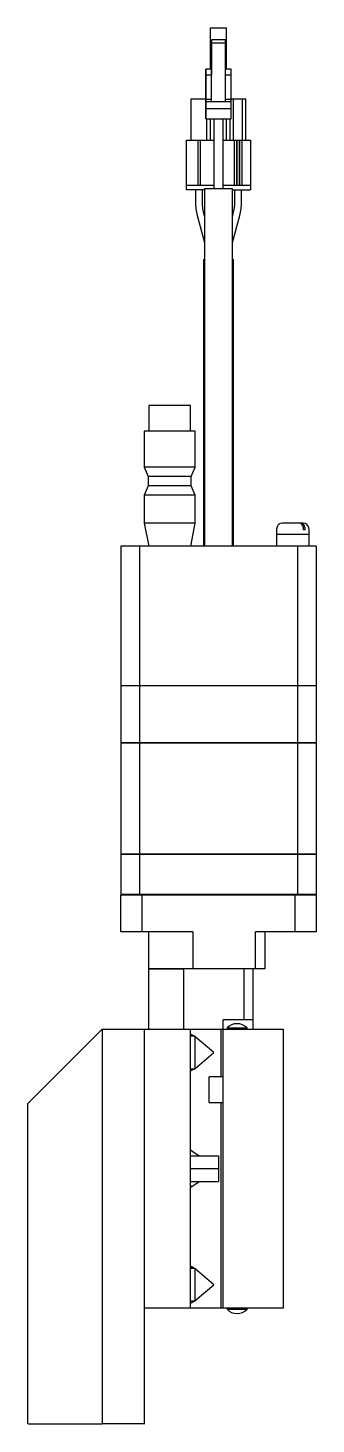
# Model space of a CAD drawing. Extents: x 0 to 1293, y -8 to 999.
# Drawn here: x 215.6 to 277.6, y 400.2 to 700.8 of the extents above; entities that cross this region are included whole.
import ezdxf

# ---------------------------------------------------------------- set-up
doc = ezdxf.new("R2010")
doc.units = 0
doc.header["$LTSCALE"] = 0.5
doc.layers.add('MSM_CONTINUOUS', color=7, linetype='CONTINUOUS')

msp = doc.modelspace()

# ---------------------------------------------------------------- linework, layer by layer
at = {"layer": 'MSM_CONTINUOUS'}
for p, q in [((254.9, 691.95), (254.9, 700.85)), ((254.9, 691.95), (254.9, 700.85)), ((254.9, 700.85), (258.3, 700.85)), ((254.9, 691.95), (254.9, 700.85)), ((258.3, 691.95), (258.3, 700.85)), ((255.1, 698.25), (255.1, 696.75)), ((255.1, 697.55), (255.1, 698.25)), ((258.1, 698.25), (255.1, 698.25)), ((255.1, 684.95), (255.1, 697.55)), ((258.1, 697.55), (255.1, 697.55)), ((258.1, 697.55), (258.1, 698.25)), ((258.1, 684.95), (258.1, 697.55)), ((255.1, 696.75), (255.1, 695.25)), ((255.1, 695.38), (255.1, 690.7)), ((255.1, 695.25), (255.1, 695.38)), ((253.9, 691), (253.9, 691.95)), ((253.9, 691.95), (253.9, 682.25)), ((255.1, 691.95), (253.9, 691.95)), ((259.3, 691.95), (258.1, 691.95)), ((259.3, 691), (259.3, 691.95)), ((253.9, 690.7), (253.9, 691)), ((253.9, 685.45), (253.9, 690.7)), ((255.1, 690.7), (253.9, 690.7)), ((253.9, 689.2), (253.9, 689.01)), ((253.9, 688.9), (253.9, 689.2)), ((253.9, 689.01), (253.9, 683.45)), ((253.9, 681.25), (253.9, 688.9)), ((255.1, 691), (255.1, 690.7)), ((255.1, 685.45), (255.1, 690.7)), ((259.3, 690.7), (258.1, 690.7)), ((259.3, 690.7), (259.3, 691)), ((259.3, 685.45), (259.3, 690.7)), ((250.7, 676.7), (250.7, 685.6)), ((250.7, 685.6), (253.9, 685.6)), ((253.9, 684.95), (253.9, 685.45)), ((255.1, 685.45), (253.9, 685.45)), ((255.1, 684.95), (255.1, 685.45)), ((259.3, 685.45), (258.1, 685.45)), ((259.3, 685.6), (262.5, 685.6)), ((259.3, 684.95), (259.3, 685.45)), ((259.85, 676.7), (259.85, 685.6)), ((261.75, 676.7), (261.75, 685.6)), ((262.5, 676.7), (262.5, 685.6)), ((253.9, 683.45), (253.9, 684.95)), ((259.3, 684.95), (253.9, 684.95)), ((259.3, 683.45), (253.9, 683.45)), ((259.3, 683.45), (259.3, 684.95)), ((259.3, 681.25), (259.3, 683.45)), ((253.9, 682.25), (253.9, 681.25)), ((253.9, 681.25), (259.3, 681.25)), ((254.1, 676.7), (254.1, 681.25)), ((254.9, 676.7), (254.9, 681.25)), ((255.6, 681.25), (255.6, 673.89)), ((255.6, 681.25), (255.6, 673.34)), ((257.6, 673.89), (257.6, 681.25)), ((258.3, 676.7), (258.3, 681.25)), ((259.1, 676.7), (259.1, 681.25)), ((249.7, 666), (249.7, 676.7)), ((249.7, 676.7), (255.6, 676.7)), ((252.15, 676.7), (252.15, 667)), ((252.65, 676.7), (252.65, 667)), ((257.6, 676.7), (263.5, 676.7)), ((260, 676.7), (260, 667)), ((260.5, 676.7), (260.5, 667)), ((260.55, 676.7), (260.55, 667)), ((261.05, 676.7), (261.05, 667)), ((261.1, 676.7), (261.1, 667)), ((261.6, 676.7), (261.6, 667)), ((263.5, 676.7), (263.5, 666)), ((255.6, 673.89), (255.6, 672.63)), ((257.6, 672.63), (257.6, 673.89)), ((255.6, 673.34), (255.6, 673.15)), ((255.6, 673.15), (255.6, 666.25)), ((255.6, 672.63), (255.6, 666.25)), ((257.6, 666.25), (257.6, 672.63)), ((249.7, 667), (255.6, 667)), ((253.6, 666), (249.7, 666)), ((251.65, 666), (251.65, 663.36)), ((253.15, 663.36), (253.15, 666)), ((253.6, 666.25), (259.6, 666.25)), ((253.6, 666.25), (253.6, 589.25)), ((257.6, 667), (263.5, 667)), ((259.6, 589.25), (259.6, 666.25)), ((259.6, 666), (263.5, 666)), ((260.05, 666), (260.05, 663.37)), ((261.55, 663.37), (261.55, 666)), ((252.03, 660.49), (252.03, 660.48)), ((252.03, 660.48), (253.6, 654.63)), ((253.6, 660.42), (253.48, 660.88)), ((259.72, 660.87), (259.6, 660.42)), ((259.6, 654.63), (261.17, 660.48)), ((253.35, 651), (253.6, 651)), ((253.35, 651), (253.35, 589.25)), ((259.6, 651), (259.85, 651)), ((259.85, 589.25), (259.85, 651)), ((250.6, 619.55), (241.6, 619.55)), ((241.6, 619.55), (241.6, 614.05)), ((250.6, 614.05), (250.6, 619.55)), ((251.6, 614.05), (240.6, 614.05)), ((240.6, 614.05), (240.6, 606.25)), ((251.6, 606.25), (251.6, 614.05)), ((251.6, 606.25), (240.6, 606.25)), ((240.6, 606.25), (241.45, 604.25)), ((250.75, 604.25), (241.45, 604.25)), ((241.45, 604.25), (241.45, 602.25)), ((250.75, 604.25), (251.6, 606.25)), ((250.75, 602.25), (250.75, 604.25)), ((241.45, 602.25), (240.6, 600.25)), ((250.75, 602.25), (241.45, 602.25)), ((251.6, 600.25), (250.75, 602.25)), ((251.6, 600.25), (240.6, 600.25)), ((240.6, 600.25), (240.6, 594.25)), ((251.6, 594.25), (251.6, 600.25)), ((251.6, 594.25), (240.6, 594.25)), ((240.6, 594.25), (241.58, 589.25)), ((250.62, 589.25), (251.6, 594.25)), ((269.1, 592.95), (269.1, 591.8)), ((274.8, 594.25), (270.4, 594.25)), ((274.89, 592.75), (274.89, 592.95)), ((275.25, 592.75), (274.89, 592.75)), ((275.25, 592.75), (275.25, 592.95)), ((276.1, 591.8), (276.1, 592.95)), ((277.6, 589.25), (235.6, 589.25)), ((235.6, 589.25), (235.6, 559.3)), ((239.63, 589.25), (239.63, 559.3)), ((276.1, 591.8), (269.1, 591.8)), ((269.1, 591.75), (269.1, 589.25)), ((276.1, 591.75), (269.1, 591.75)), ((269.15, 591.8), (269.15, 591.75)), ((273.57, 589.25), (273.57, 559.3)), ((276.05, 591.75), (276.05, 591.8)), ((276.1, 589.25), (276.1, 591.75)), ((277.6, 589.25), (277.6, 559.3)), ((235.6, 559.3), (277.6, 559.3)), ((235.6, 559.25), (235.6, 547)), ((235.6, 559.25), (277.6, 559.25)), ((235.65, 559.3), (235.65, 559.25)), ((239.63, 559.25), (239.63, 547)), ((239.89, 559.3), (239.89, 559.25)), ((273.31, 559.3), (273.31, 559.25)), ((273.57, 559.25), (273.57, 547)), ((277.55, 559.3), (277.55, 559.25)), ((277.6, 559.25), (277.6, 547)), ((235.6, 547), (277.6, 547)), ((235.6, 546.95), (235.6, 523)), ((235.6, 546.95), (277.6, 546.95)), ((235.65, 547), (235.65, 546.95)), ((239.63, 546.95), (239.63, 523)), ((239.89, 547), (239.89, 546.95)), ((273.31, 547), (273.31, 546.95)), ((273.57, 546.95), (273.57, 523)), ((277.55, 547), (277.55, 546.95)), ((277.6, 546.95), (277.6, 523)), ((235.6, 523), (277.6, 523)), ((235.6, 522.95), (235.6, 514.25)), ((235.6, 522.95), (277.6, 522.95)), ((235.65, 523), (235.65, 522.95)), ((239.63, 522.95), (239.63, 514.25)), ((239.89, 523), (239.89, 522.95)), ((273.31, 523), (273.31, 522.95)), ((273.57, 522.95), (273.57, 514.25)), ((277.55, 523), (277.55, 522.95)), ((277.6, 522.95), (277.6, 514.25)), ((277.6, 514.25), (235.6, 514.25)), ((235.6, 514.15), (235.7, 514.25)), ((277.6, 514.15), (235.6, 514.15)), ((235.6, 506.25), (235.6, 514.15)), ((240.1, 514.15), (240.14, 514.25)), ((240.1, 514.15), (240.1, 506.25)), ((273.1, 514.15), (273.06, 514.25)), ((273.1, 506.25), (273.1, 514.15)), ((277.5, 514.25), (277.6, 514.15)), ((277.6, 514.15), (277.6, 506.25)), ((251.1, 506.25), (235.6, 506.25)), ((241.6, 498.25), (241.6, 506.25)), ((251.1, 506.25), (251.1, 498.25)), ((277.6, 506.25), (264.6, 506.25)), ((264.6, 498.25), (264.6, 506.25)), ((266.6, 506.25), (266.6, 498.25)), ((266.6, 498.25), (241.6, 498.25)), ((241.6, 485.25), (241.6, 498.25)), ((241.6, 498.25), (249.1, 498.25)), ((249.1, 498.25), (249.1, 485.25)), ((262.1, 487.25), (262.1, 498.25)), ((264.1, 485.25), (264.1, 498.25)), ((257.6, 425.25), (257.6, 487.25)), ((264.1, 487.25), (257.6, 487.25)), ((231.6, 485.25), (215.6, 469.25)), ((231.6, 485.25), (270.6, 485.25)), ((231.6, 485.25), (231.6, 400.35)), ((240.6, 485.25), (240.6, 400.25)), ((250.6, 425.25), (250.6, 485.25)), ((250.72, 484.15), (250.6, 483.99)), ((251.47, 483.75), (250.72, 484.15)), ((257.1, 485.25), (257.1, 475)), ((258.45, 485.54), (262.75, 485.54)), ((258.45, 485.54), (258.45, 485.25)), ((262.75, 485.25), (262.75, 485.54)), ((270.6, 425.25), (270.6, 485.25)), ((270.6, 482.25), (270.6, 485.25)), ((251.6, 483.75), (250.6, 483.75)), ((251.6, 476.75), (251.6, 483.75)), ((255.6, 480.25), (251.6, 483.65)), ((251.6, 476.84), (255.6, 480.25)), ((270.6, 472.75), (270.6, 478.25)), ((250.6, 476.75), (251.6, 476.75)), ((250.6, 476.51), (250.72, 476.35)), ((250.72, 476.35), (251.47, 476.75)), ((254.6, 469.5), (254.6, 475)), ((257.6, 475), (254.6, 475)), ((215.6, 400.35), (215.6, 469.25)), ((254.6, 469.5), (257.6, 469.5)), ((257.1, 469.5), (257.1, 425.25)), ((270.6, 457.25), (270.6, 469.75)), ((250.72, 459.15), (250.6, 458.99)), ((250.6, 458), (256.6, 458)), ((250.9, 459.1), (252.43, 458)), ((256.6, 458), (256.6, 452.5)), ((250.6, 455.25), (256.6, 455.25)), ((250.6, 452.5), (256.6, 452.5)), ((250.6, 451.51), (250.72, 451.35)), ((250.86, 451.38), (252.43, 452.5)), ((270.6, 440.75), (270.6, 453.25)), ((250.72, 434.15), (250.6, 433.99)), ((251.6, 433.75), (250.6, 433.75)), ((251.47, 433.75), (250.72, 434.15)), ((251.6, 426.75), (251.6, 433.75)), ((255.6, 430.25), (251.6, 433.65)), ((251.6, 426.84), (255.6, 430.25)), ((270.6, 425.25), (270.6, 428.25)), ((240.6, 425.25), (270.6, 425.25)), ((250.6, 426.75), (251.6, 426.75)), ((250.6, 426.51), (250.72, 426.35)), ((250.72, 426.35), (251.47, 426.75)), ((258.45, 425.25), (258.45, 424.95)), ((262.75, 424.95), (258.45, 424.95)), ((262.75, 424.95), (262.75, 425.25)), ((215.6, 400.35), (215.7, 400.25)), ((231.5, 400.25), (215.7, 400.25)), ((231.5, 400.25), (231.6, 400.35)), ((231.6, 400.35), (240.6, 400.35))]:
    msp.add_line(p, q, dxfattribs=at)
for centre, radius, start, end in [((262.8, 663.37), 11.15, 179.9911, 195.0006), ((250.4, 663.37), 11.15, 345.0015, 0.0068), ((270.4, 592.95), 1.3, 90, 180), ((273.93, 593.44), 0.809, 33.6126, 87.2927), ((274.25, 593.36), 0.891, 28.7486, 85.0367), ((273.28, 592.97), 1.61, 359.2584, 34.7863), ((274.8, 592.95), 1.3, 0, 90), ((273.58, 592.96), 1.66, 359.4455, 29.7231), ((260.6, 483.45), 3, 44.22, 135.78), ((250.59, 458.28), 0.878, 68.7485, 81.0152), ((250.26, 453.76), 2.46, 280.957, 284.1724), ((260.6, 427.05), 3, 224.22, 315.78)]:
    msp.add_arc(centre, radius, start, end, dxfattribs=at)
at = {"layer": 'MSM_CONTINUOUS', "extrusion": (0, 0, -1)}
for centre, start, end in [((-262.8, 663.37), 345.0035, 0.008), ((-250.4, 663.37), 179.9899, 194.9986)]:
    msp.add_arc(centre, 9.65, start, end, dxfattribs=at)

doc.saveas('drawing.dxf')
